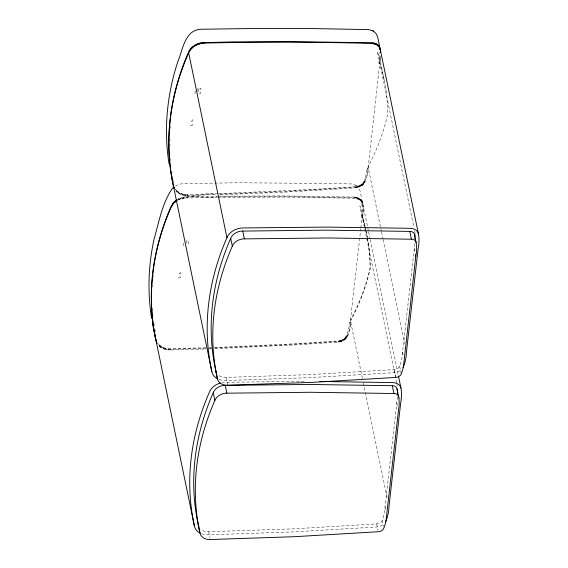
<?xml version="1.0" encoding="UTF-8"?>
<svg xmlns="http://www.w3.org/2000/svg" width="568" height="568" viewBox="0 0 568 568"><rect width="100%" height="100%" fill="white"/><g stroke="black" fill="none" stroke-linecap="round" stroke-linejoin="round"><path stroke-width="0.43" stroke-dasharray="2.84 2.13" d="M169.896 138.805L169.882 147.573M397.529 396.776A61.536 46.093 -11.7 0 1 397.018 401.327L384.941 508.012A61.536 46.093 -11.7 0 1 382.576 519.358L381.937 520.92A5.68 4.253 -11.7 0 1 377.322 523.881L292.598 528.9L207.284 531.762A11.41 8.548 -11.7 0 1 200.781 529.326M414.917 243.608A61.536 46.093 -11.7 0 1 414.477 247.023L402.407 353.708A61.536 46.093 -11.7 0 1 400.042 365.054L399.396 366.616A5.68 4.253 -11.7 0 1 394.788 369.576L310.064 374.596L224.75 377.457A11.41 8.548 -11.7 0 1 218.24 375.022M152.657 286.712L152.735 285.115M214.484 348.028L282.048 344.996L338.265 341.467C342.035 341.141 345.976 339.139 347.524 335.525A65.554 49.096 -11.7 0 0 350.491 322.248L349.583 322.532L348.795 328.595L346.665 335.61L344.847 338.201L341.9 340.097L342.369 341.141L345.649 339.039L347.659 336.178A65.554 49.096 -11.7 0 0 350.626 322.894L350.534 321.041A304.2 227.832 -11.7 0 0 370.201 268.749A304.2 227.832 -11.7 0 0 367.666 239.114M219.681 194.128L285.47 191.43L355.731 187.163C359.494 186.836 363.442 184.834 364.983 181.22A65.554 49.096 -11.7 0 0 367.957 167.943L367.049 168.227L366.261 174.291L364.123 181.306L362.888 183.301L360.183 185.402L360.744 186.403L363.115 184.735L365.118 181.874A65.554 49.096 -11.7 0 0 368.092 168.589L379.765 62.764A65.554 49.096 -11.7 0 0 380.581 55.501M170.372 128.411L170.549 126.004M153.381 277.106L153.545 275.501M194.916 93.677L195.257 90.624M197.735 90.568L197.991 88.281M198.054 92.087L198.488 88.267L200.965 88.218L200.362 93.557L197.884 93.613M183.883 243.033L183.535 246.079L185.516 246.036M186.354 242.976L186.616 240.683L188.597 240.64L187.994 245.979M362.412 378.409L350.399 320.387L360.772 228.755M360.872 227.874L362.164 216.422A304.2 227.832 -11.7 0 1 365.622 229.053M360.857 201.228L361.681 200.497L362.696 203.294A65.554 49.096 -11.7 0 1 362.434 217.721C359.792 216.429 363.492 210.785 362.164 207.838C362.718 204.984 360.155 201.782 361.681 200.497L359.189 198.282L354.609 197.082L284.959 195.939L219.447 196.159M179.112 199.808L178.615 198.779L179.055 199.78L185.445 197.983L185.324 196.84L180.205 198.083L177.117 199.595M380.603 58.568A65.554 49.096 -11.7 0 1 379.9 63.417L378.849 63.069L379.765 62.764A304.2 227.832 -11.7 0 1 387.667 114.445A304.2 227.832 -11.7 0 1 368 166.729L381.284 230.885M378.849 63.069L379.545 58.284L379.552 52.355M361.39 217.374L362.299 217.068A304.2 227.832 -11.7 0 1 364.713 225.468M175.427 190.01L175.81 189.52L175.306 189.449M176.059 191.21L176.612 190.536L175.761 189.449M175.32 185.992L179.36 184.231L183.84 183.549L239.71 182.761L337.271 183.571L351.89 183.975L355.682 185.274M177.251 200.248C189.357 193.922 203.969 198.665 216.962 196.84M360.183 185.402L360.744 186.403L356.889 187.689L341.808 188.782L285.605 192.076L219.816 194.781M360.211 185.388L355.76 186.673L313.635 189.4L218.9 193.66M362.37 201.896L361.525 202.563L362.505 202.549L361.816 201.143L359.324 198.935L354.744 197.735L285.093 196.585L217.835 196.833M362.696 203.294L361.646 203.174L362.561 202.641A65.554 49.096 -11.7 0 1 362.299 217.068M185.445 197.983L216.841 197.337M214.583 347.531L296.169 343.704L338.294 340.977L341.922 340.083L342.369 341.141L338.4 342.121L296.233 344.847L214.619 348.674M218.027 193.688L187.397 194.512C183.059 195.229 179.168 192.169 175.924 190.578C185.31 200.114 203.351 192.211 215.293 194.27M205.815 347.822L166.68 348.603L166.381 349.086L166.516 349.739L169.931 349.966L205.857 348.972M209.322 347.708L211.076 347.651M205.722 348.319L168.071 349.277L161.766 347.63L158.245 345.003L159.104 344.776L162.405 347.24L166.729 348.603L166.516 349.739L160.581 347.524L158.38 345.649L159.147 344.847L158.302 343.754M209.23 348.205L211.857 348.12M209.365 348.858L211.111 348.802M215.428 194.923C202.797 192.971 186.624 200.667 175.839 191.345M218.573 196.173L187.071 196.727L185.324 196.84L185.431 197.976M217.714 197.33L284.951 197.082L354.553 198.232L358.664 199.304L360.907 201.299M368.092 168.589L367.084 168.398M350.626 322.894L349.568 322.617M304.178 381.405L225.489 382.25A15.428 11.559 -11.7 0 0 222.003 382.633M355.994 185.466L358.152 187.334L360.005 190.628L368.426 230.956M355.355 185.069L356.349 185.686M377.4 45.894L377.926 46.42M357.62 186.368L357.897 187.483L357.613 186.375M384.153 79.662L380.986 64.631L377.4 51.496L413.88 227.484M414.597 230.956L415.137 233.554M415.315 234.421L415.854 237.026M414.143 248.763L415.407 254.84M381.462 231.751L382.903 238.688M383.08 239.554L404.622 343.59M402.464 351.968L403.365 356.306M399.638 366.111L401.079 373.055M368.604 231.829L370.045 238.773M370.222 239.646L398.282 375.143M366.026 230.785L363.527 218.936L359.934 205.801L396.776 383.549M366.552 233.32L366.204 231.63A304.2 227.832 -11.7 0 1 367.219 236.742M394.121 369.661L395.733 377.471M396.954 384.415L397.316 386.148M399.645 397.401L400.007 399.134M396.769 402.598L397.671 406.936M363.314 382.733L387.34 498.775M384.983 506.748L385.7 510.22M382.172 520.416L383.428 526.493M376.655 523.966L377.912 530.043M226.135 377.486L227.754 385.296M208.676 531.79L209.933 537.868M173.339 180.61L173.815 182.931M172.523 175.945L173.07 179.055M154.922 329.468L155.334 331.804M171.813 171.252L172.04 172.821M154.12 323.994L154.347 325.563M170.428 158.671L170.641 161.035M152.664 308.225L152.813 310.604M219.092 379.481A15.428 11.559 -11.7 0 0 225.688 380.539L309.844 377.642L394.156 372.693A9.699 7.263 -11.7 0 0 401.399 369.612M367.375 237.601A304.2 227.832 -11.7 0 1 370.066 268.096A304.2 227.832 -11.7 0 1 350.399 320.387M201.626 533.785A15.428 11.559 -11.7 0 0 208.222 534.843L292.378 531.946L376.69 526.997A9.699 7.263 -11.7 0 0 383.933 523.916M366.14 231.41A304.2 227.832 -11.7 0 1 367.51 238.255M365.146 227.157A304.2 227.832 -11.7 0 1 365.756 229.706M163.79 347.886C163.648 349.505 162.725 348.021 163.79 347.886M181.249 193.581C181.107 195.2 180.191 193.716 181.249 193.581M338.265 341.283L338.4 342.121L338.265 341.283M355.731 186.978L355.866 187.816L355.731 186.978M187.049 197.146C187.106 199.034 187.262 196.066 187.049 197.146M354.489 197.905L354.609 197.082L354.489 197.905M357.89 198.786C358.699 199.269 358.351 197.039 357.89 198.786M169.995 349.142L169.931 349.966L169.995 349.142M187.461 194.838L187.397 195.662L187.461 194.838M168.348 348.951L168.206 349.931L168.348 348.951M185.807 194.646L185.665 195.619L185.807 194.646M162.441 347.304C162.185 348.929 161.269 347.304 162.441 347.304M179.907 192.999C179.651 194.625 178.735 192.999 179.907 192.999M343.484 339.259L344.137 340.211L343.484 339.259M360.95 184.955L361.603 185.906L360.95 184.955M358.628 199.141C359.494 199.702 359.217 197.423 358.628 199.141M161.206 346.594C160.843 348.212 159.956 346.466 161.206 346.594M178.672 192.289C178.302 193.908 177.415 192.161 178.672 192.289M359.296 199.553C360.219 200.192 360.013 197.884 359.296 199.553M355.412 197.976L355.603 197.167L355.412 197.976M344.201 338.755L344.925 339.65L344.201 338.755M361.667 184.451L362.391 185.345L361.667 184.451M160.105 345.77C159.622 347.368 158.784 345.507 160.105 345.77M177.571 191.466C177.088 193.063 176.25 191.203 177.571 191.466M359.899 200.028C360.85 200.745 360.73 198.417 359.899 200.028M184.224 194.469L183.975 195.435L184.224 194.469M344.847 338.201L345.649 339.039L344.847 338.201M360.424 200.561C361.404 201.349 361.369 199.013 360.424 200.561M362.313 183.897L363.115 184.735L362.313 183.897M356.285 198.125L356.569 197.323L356.285 198.125M362.888 183.301C363.463 184.671 364.216 183.187 362.888 183.301M345.422 337.605C345.997 338.975 346.75 337.491 345.422 337.605M361.227 201.746C362.214 202.691 362.356 200.369 361.227 201.746M363.385 182.669C364.031 184.025 364.755 182.385 363.385 182.669M345.919 336.973C346.565 338.336 347.289 336.689 345.919 336.973M182.697 194.149L182.349 195.087L182.697 194.149M165.238 348.454L164.883 349.398L165.238 348.454M363.797 182.008C364.514 183.343 365.188 181.561 363.797 182.008M346.331 336.313C347.048 337.648 347.73 335.865 346.331 336.313M364.123 181.306C364.89 182.619 365.529 180.738 364.123 181.306M346.665 335.61C347.424 336.923 348.063 335.042 346.665 335.61M357.13 198.346C357.471 199.404 357.748 196.542 357.13 198.346M358.514 186.105L358.884 187.199L358.55 186.148M341.056 340.417L341.418 341.503L341.091 340.459M180.638 199.141L180.205 198.083L180.617 199.155M359.388 185.779L359.835 186.836L359.388 185.779M342.752 339.692L343.278 340.708L342.752 339.692M182.186 198.63L181.866 197.522L182.193 198.615M340.175 340.722L340.431 341.787L340.175 340.722M356.725 186.616L356.889 187.689L356.725 186.616M339.259 340.921L339.423 341.993L339.259 340.921M183.798 198.232L183.578 197.103L183.805 198.232M190.905 125.549A1.001 0.753 -11.7 0 0 192.467 124.853A1.001 0.753 -11.7 0 0 191.054 124.229A1.001 0.753 -11.7 0 0 190.905 125.549M191.345 121.126A1.001 0.753 -11.7 0 0 192.907 120.43A1.001 0.753 -11.7 0 0 191.494 119.805A1.001 0.753 -11.7 0 0 191.345 121.126M178.828 277.958A1.001 0.753 -11.7 0 0 180.39 277.262A1.001 0.753 -11.7 0 0 178.977 276.63A1.001 0.753 -11.7 0 0 178.828 277.958M179.303 273.662A1.001 0.753 -11.7 0 0 180.858 272.974A1.001 0.753 -11.7 0 0 179.452 272.342A1.001 0.753 -11.7 0 0 179.303 273.662"/><path stroke-width="0.85" d="M204.523 42.628L232.539 41.911L288.459 41.57L372.075 42.777C375.696 42.806 379.786 45.057 380.155 48.99A65.554 49.096 -11.7 0 1 380.61 52.547M204.65 43.253L204.537 42.415C198.062 42.593 191.061 45.909 188.533 52.185A356.938 267.329 -11.7 0 0 173.396 185.913L211.814 371.444A15.428 11.559 -11.7 0 0 217.65 378.856M415.762 256.573L404.025 361.518A61.536 46.093 -11.7 0 1 401.661 372.864L401.015 374.426A5.68 4.253 -11.7 0 1 396.407 377.386L311.683 382.406L226.369 385.267A11.41 8.548 -11.7 0 1 217.608 379.516L215.741 370.613A352.941 264.34 -11.7 0 1 230.707 238.368L231.211 237.261A11.41 8.548 -11.7 0 1 241.315 231.091L326.415 230.154L410.423 231.41A5.68 4.253 -11.7 0 1 414.384 234.179L416.301 243.537A61.536 46.093 -11.7 0 1 416.095 254.833L415.762 256.573L415.407 254.84M372.026 42.99L372.161 43.615M373.006 43.069L373.133 43.693M217.359 378.423A352.941 264.34 -11.7 0 1 232.326 246.178L232.823 245.071A11.41 8.548 -11.7 0 1 242.934 238.901L328.027 237.964L412.041 239.22A5.68 4.253 -11.7 0 1 416.003 241.989L416.131 242.486M213.249 392.673L213.745 391.565A11.41 8.548 -11.7 0 1 223.856 385.395L308.949 384.458L392.964 385.715A5.68 4.253 -11.7 0 1 396.925 388.484L398.835 397.841A61.536 46.093 -11.7 0 1 398.63 409.137L386.56 515.822A61.536 46.093 -11.7 0 1 384.195 527.168L383.549 528.73A5.68 4.253 -11.7 0 1 378.941 531.698L294.217 536.71L208.903 539.572A11.41 8.548 -11.7 0 1 200.149 533.821L198.282 524.917A352.941 264.34 -11.7 0 1 213.249 392.673L214.86 400.49A352.941 264.34 -11.7 0 0 199.893 532.727M214.86 400.49L215.364 399.375A11.41 8.548 -11.7 0 1 225.468 393.205L310.568 392.268L394.575 393.525A5.68 4.253 -11.7 0 1 398.544 396.294L398.665 396.791M373.943 43.225L374.071 43.85M374.845 43.459L374.972 44.084M375.696 43.771L378.792 46.2L379.715 48.301M375.831 44.396L372.21 43.431C316.376 41.94 260.506 41.833 204.672 43.069C198.196 43.246 191.196 46.562 188.668 52.831A356.938 267.329 -11.7 0 0 173.531 186.56L174.071 187.774M376.492 44.155L376.62 44.78M172.821 187.859C162.192 202.506 159.161 221.747 154.127 238.816C148.369 264.929 147.353 292.129 151.642 318.549M377.223 44.602L377.351 45.234M177.117 199.595L173.368 202.705L171.067 206.489A356.938 267.329 -11.7 0 0 155.93 340.218L157.088 343.299M177.251 200.248L173.503 203.358L171.202 207.135A356.938 267.329 -11.7 0 0 156.065 340.864M379.772 48.401L380.02 48.337A65.554 49.096 -11.7 0 1 380.212 49.515M173.396 185.913L173.687 187.199L174.184 187.113M380.155 48.99L379.658 49.047M319.89 381.447L393.028 382.612A9.699 7.263 -11.7 0 1 400.98 388.171A65.554 49.096 -11.7 0 1 400.724 402.598L388.959 506.564A65.554 49.096 -11.7 0 1 385.942 521.055A9.699 7.263 -11.7 0 1 385.58 521.814M189.485 51.567L189.357 50.942M172.026 205.872L171.891 205.247M190.244 50.325L190.117 49.693M172.778 204.629L172.651 203.997M191.175 49.139L191.047 48.507M173.709 203.443L173.581 202.811M373.148 30.97L368.561 29.607L312.982 28.577L257.176 28.457L201.299 29.245C184.671 29.678 182.868 49.835 177.834 61.642C167.049 94.373 163.534 129.646 169.03 163.74M192.261 48.024L192.133 47.4M174.795 202.329L174.667 201.704M373.46 31.162L376.371 34.03L377.791 37.566L418.446 233.867A65.554 49.096 -11.7 0 1 418.19 248.294L406.418 352.259A65.554 49.096 -11.7 0 1 403.408 366.75A9.699 7.263 -11.7 0 1 403.046 367.51M372.821 30.764L373.815 31.382M193.496 47.002L193.361 46.377M176.03 201.306L175.903 200.681M194.852 46.079L194.725 45.454M196.329 45.277L196.194 44.645M197.891 44.588L197.763 43.963M173.687 187.199L174.177 188.441M199.524 44.041L199.396 43.409M215.741 370.613L215.989 371.706A11.41 8.548 -11.7 0 0 216.351 372.622M198.282 524.917L198.53 526.011A11.41 8.548 -11.7 0 0 198.885 526.926M379.545 46.874L379.68 47.52M379.147 46.193L379.282 46.839M378.657 45.554L378.792 46.2M378.075 44.964L378.203 45.617M409.769 231.353L411.388 239.171M398.459 376.009L400.98 388.171M392.31 385.665L393.922 393.475M242.721 230.999L244.332 238.809M230.707 238.368L232.326 246.178M188.533 52.185L226.951 237.708A356.938 267.329 -11.7 0 0 211.814 371.444M225.255 385.303L226.873 393.113M156.711 342.745L156.846 343.391M152.593 324.016L194.355 525.748A15.428 11.559 -11.7 0 0 200.184 533.16M201.079 43.005L201.214 43.63M414.512 234.676L414.683 235.727A61.536 46.093 -11.7 0 1 414.825 236.835M397.046 388.981L397.217 390.031A61.536 46.093 -11.7 0 1 397.536 393.383M202.797 42.742L202.925 43.367M418.446 233.867A9.699 7.263 -11.7 0 0 410.494 228.308L326.884 227.101L242.955 227.946A15.428 11.559 -11.7 0 0 226.951 237.708M414.931 237.956A61.536 46.093 -11.7 0 1 414.995 239.078M220.285 383.052A15.428 11.559 -11.7 0 0 209.493 392.019A356.938 267.329 -11.7 0 0 194.355 525.748M380.361 50.701A65.554 49.096 -11.7 0 1 380.475 51.894"/></g></svg>
